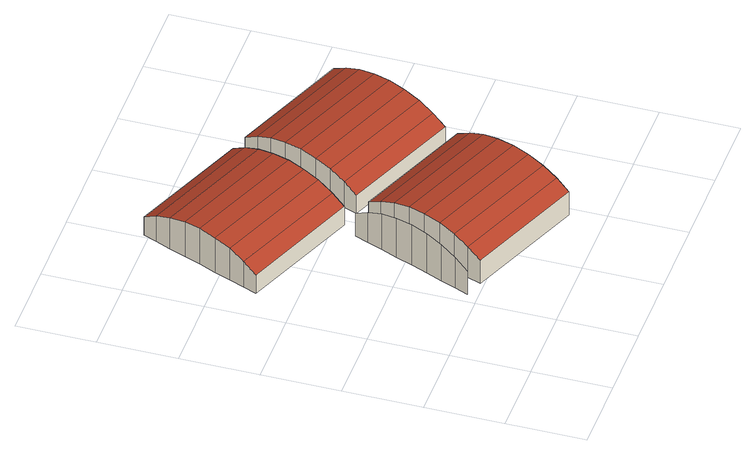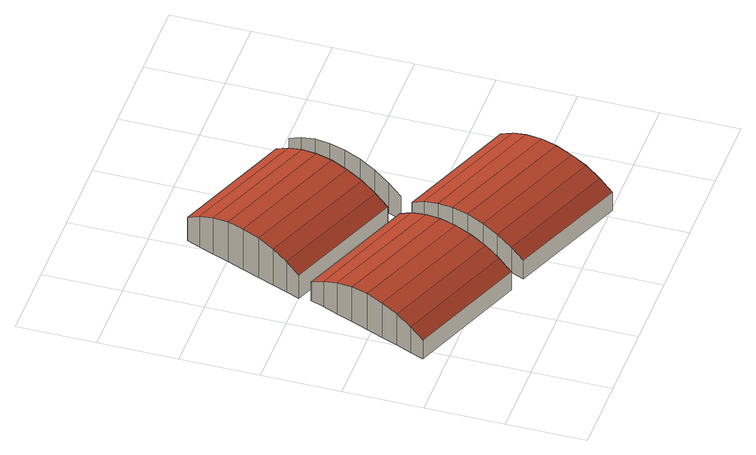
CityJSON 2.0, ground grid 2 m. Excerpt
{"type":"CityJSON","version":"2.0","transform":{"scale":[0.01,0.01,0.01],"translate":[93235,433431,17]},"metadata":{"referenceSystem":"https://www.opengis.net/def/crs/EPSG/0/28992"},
"CityObjects":{
"building1":{"type":"Building","attributes":{"measuredHeight":21.81},"children":["building1-1","building1-2","building1-3"],"geometry":[{"type":"MultiSurface","lod":"2","boundaries":[[[0,1,2,3]],[[4,0,3,5]],[[6,7,8,9]],[[10,4,5,11]],[[7,12,13,8]],[[14,10,11,15]],[[12,16,17,13]],[[15,18,19,14]],[[16,20,21,17]],[[22,23,24,25]],[[18,26,27,19]],[[28,21,20,29]],[[30,6,9,31]],[[25,24,32,33]],[[26,34,35,27]],[[6,30,36,7]],[[37,28,29,38]],[[33,32,39,40]],[[34,41,42,35]],[[7,36,43,12]],[[44,37,38,45]],[[12,43,46,16]],[[47,44,45,48]],[[23,49,50,51]],[[16,46,52,20]],[[24,23,51,53]],[[54,55,56,57]],[[20,52,58,29]],[[32,24,53,59]],[[36,30,31,60]],[[55,61,62,56]],[[29,58,63,38]],[[39,32,59,64]],[[43,36,60,65]],[[61,66,67,62]],[[38,63,68,45]],[[64,69,70,39]],[[46,43,65,71]],[[66,72,73,67]],[[45,68,74,48]],[[75,47,48,74]],[[52,46,71,76]],[[77,73,72,78]],[[79,54,57,80]],[[54,79,81,55]],[[76,82,58,52]],[[83,77,78,84]],[[55,81,85,61]],[[82,86,63,58]],[[61,85,87,66]],[[86,88,68,63]],[[66,87,89,72]],[[88,75,74,68]],[[72,89,90,78]],[[81,79,80,91]],[[78,90,92,84]],[[84,92,93,94]]],"semantics":{"surfaces":[{"type":"WallSurface"},{"type":"RoofSurface"}],"values":[0,0,0,0,0,0,0,0,0,1,0,0,0,1,0,1,0,1,0,1,0,1,0,0,1,0,0,1,0,0,0,1,0,0,0,1,0,0,0,1,0,0,0,0,1,0,0,1,0,1,0,1,0,1,0,1,1]}}]},
"building1-1":{"type":"BuildingInstallation","parents":["building1"],"geometry":[{"type":"MultiSurface","lod":"2","boundaries":[[[95,96,97,98]],[[99,100,101,102]],[[39,32,59,64]],[[103,104,105,106]],[[69,95,98,70]],[[33,40,107,108]],[[109,103,106,110]],[[32,24,53,59]],[[100,109,110,101]],[[104,107,40,105]],[[22,25,111,112]],[[25,33,108,111]],[[64,69,70,39]],[[96,99,102,97]],[[113,22,112,114]],[[23,49,50,51]],[[24,23,51,53]],[[49,113,114,50]],[[110,97,102,101]],[[25,24,32,33]],[[40,39,70,105]],[[33,32,39,40]],[[22,23,24,25]],[[113,49,23,22]],[[106,98,97,110]],[[105,70,98,106]]],"semantics":{"surfaces":[{"type":"WallSurface"},{"type":"RoofSurface"}],"values":[0,0,0,0,0,0,0,0,0,0,0,0,0,0,0,0,0,0,1,1,1,1,1,1,1,1]}}]},
"building1-2":{"type":"BuildingInstallation","parents":["building1"],"geometry":[{"type":"MultiSurface","lod":"2","boundaries":[[[47,44,45,48]],[[88,75,74,68]],[[44,37,38,45]],[[75,47,48,74]],[[86,88,68,63]],[[37,28,29,38]],[[82,86,63,58]],[[28,21,20,29]],[[76,82,58,52]],[[52,46,71,76]],[[46,43,65,71]],[[7,12,13,8]],[[43,36,60,65]],[[6,7,8,9]],[[16,20,21,17]],[[12,16,17,13]],[[30,6,9,31]],[[36,30,31,60]],[[20,52,58,29]],[[38,63,68,45]],[[29,58,63,38]],[[45,68,74,48]],[[12,43,46,16]],[[16,46,52,20]],[[7,36,43,12]],[[6,30,36,7]]],"semantics":{"surfaces":[{"type":"WallSurface"},{"type":"RoofSurface"}],"values":[0,0,0,0,0,0,0,0,0,0,0,0,0,0,0,0,0,0,1,1,1,1,1,1,1,1]}}]},
"building1-3":{"type":"BuildingInstallation","parents":["building1"],"geometry":[{"type":"MultiSurface","lod":"2","boundaries":[[[83,77,78,84]],[[89,87,115,116]],[[116,117,90,89]],[[79,54,57,80]],[[118,119,94,120]],[[121,122,93,92]],[[54,55,56,57]],[[122,123,124,93]],[[66,72,73,67]],[[123,118,120,124]],[[77,73,72,78]],[[85,81,91,125]],[[61,66,67,62]],[[87,85,125,115]],[[119,83,84,94]],[[81,79,80,91]],[[117,121,92,90]],[[55,61,62,56]],[[61,85,87,66]],[[94,93,124,120]],[[84,92,93,94]],[[54,79,81,55]],[[72,89,90,78]],[[55,81,85,61]],[[66,87,89,72]],[[78,90,92,84]]],"semantics":{"surfaces":[{"type":"WallSurface"},{"type":"RoofSurface"}],"values":[0,0,0,0,0,0,0,0,0,0,0,0,0,0,0,0,0,0,1,1,1,1,1,1,1,1]}}]}
},
"vertices":[
[243,262,162],[229,228,140],[229,228,71],[243,262,71],[258,300,179],[258,300,71],[276,211,141],[289,245,163],[289,245,71],[276,211,71],[275,342,189],[275,342,71],[305,283,180],[305,283,71],[292,384,193],[292,384,71],[321,324,190],[321,324,71],[309,427,71],[309,427,189],[338,367,194],[338,367,71],[80,729,163],[383,607,163],[399,646,180],[96,768,180],[326,468,71],[326,468,179],[356,410,71],[356,410,190],[578,89,141],[578,89,71],[415,687,190],[112,809,190],[341,506,71],[341,506,162],[592,123,163],[372,451,71],[372,451,180],[432,729,194],[130,851,194],[355,541,71],[355,541,140],[607,161,180],[388,489,71],[388,489,163],[624,202,190],[402,524,71],[402,524,141],[369,573,141],[369,573,86],[383,607,86],[641,245,194],[399,646,86],[417,558,141],[430,592,163],[430,592,86],[417,558,86],[658,288,190],[415,687,86],[592,123,71],[446,631,180],[446,631,86],[675,329,180],[432,729,86],[607,161,71],[462,672,190],[462,672,86],[690,367,163],[449,772,86],[449,772,190],[624,202,71],[480,714,194],[480,714,86],[704,402,141],[704,402,71],[641,245,71],[497,757,86],[497,757,190],[719,436,141],[719,436,86],[733,470,163],[658,288,71],[513,798,86],[513,798,180],[749,509,180],[675,329,71],[765,550,190],[690,367,71],[782,592,194],[799,635,190],[733,470,86],[816,676,180],[832,714,163],[529,836,163],
[466,813,86],[482,852,86],[482,852,163],[466,813,180],[495,886,86],[193,1008,86],[193,1008,141],[495,886,141],[163,935,86],[147,894,86],[147,894,190],[163,935,180],[130,851,86],[112,809,86],[179,974,86],[179,974,163],[96,768,86],[80,729,86],[66,695,141],[66,695,86],
[765,550,86],[782,592,86],[799,635,86],[543,871,86],[529,836,86],[543,871,141],[816,676,86],[832,714,86],[846,749,86],[846,749,141],[749,509,86]
]}
